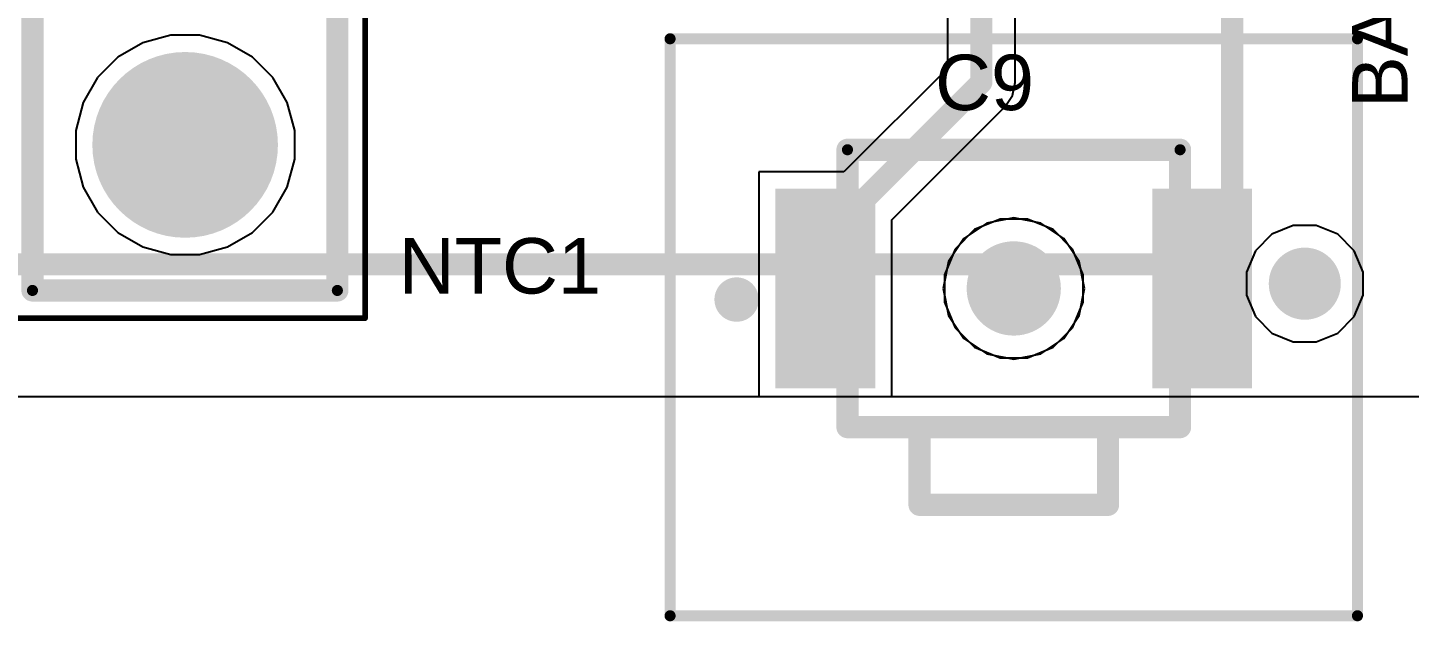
# Model space of a CAD drawing. Header units: inches. Extents: x 0.3 to 52.1, y -1.7 to 36.7.
# Drawn here: x 33.11 to 45.57, y -1.72 to 3.63 of the extents above; entities that cross this region are included whole.
import ezdxf

# ---------------------------------------------------------------- set-up
doc = ezdxf.new("R2010")
doc.units = ezdxf.units.IN
for name, color, linetype in [('Bottom Layer', 5, 'Continuous'), ('Bottom Solder', 6, 'Continuous'), ('Internal1', 16, 'Continuous'), ('Internal2', 76, 'Continuous'), ('Multi-Layer', 9, 'Continuous'), ('Pad Holes', 156, 'Continuous'), ('Top Assembly', 216, 'Continuous'), ('Top Component Outline', 6, 'Continuous'), ('Top Layer', 1, 'Continuous'), ('Top Overlay', 2, 'Continuous'), ('Top Paste', 8, 'Continuous'), ('Top Solder', 216, 'Continuous'), ('Via Holes', 16, 'Continuous'), ('wyswietlacz', 56, 'Continuous')]:
    doc.layers.add(name, color=color, linetype=linetype)
doc.styles.add('Arial', font='', dxfattribs={"height": 0.2})
doc.styles.get('Arial').set_extended_font_data('Arial')

# ---------------------------------------------------------------- blocks, each defined once
blk = doc.blocks.new('B3U3000PMB_95')
at = {"layer": 'Bottom Layer'}
h = blk.add_hatch(color=5, dxfattribs=at)
edge = h.paths.add_edge_path()
edge.add_arc((0, 0), 0.212, 0, 360)
at = {"layer": 'Bottom Solder'}
h = blk.add_hatch(color=6, dxfattribs=at)
edge = h.paths.add_edge_path()
edge.add_arc((0, 0), 0.262, 0, 360)
at = {"layer": 'Internal1'}
h = blk.add_hatch(color=16, dxfattribs=at)
edge = h.paths.add_edge_path()
edge.add_arc((0, 0), 0.212, 0, 360)
at = {"layer": 'Internal2'}
h = blk.add_hatch(color=76, dxfattribs=at)
edge = h.paths.add_edge_path()
edge.add_arc((0, 0), 0.212, 0, 360)
at = {"layer": 'Multi-Layer'}
h = blk.add_hatch(color=9, dxfattribs=at)
edge = h.paths.add_edge_path()
edge.add_arc((0, 0), 0.212, 0, 360)
at = {"layer": 'Pad Holes'}
h = blk.add_hatch(color=7, dxfattribs=at)
edge = h.paths.add_edge_path()
edge.add_arc((0, 0), 0.425, 0, 360)
at = {"layer": 'Top Layer'}
for points in [[(-2.1, -0.85), (-2.1, 0.85), (-1.3, 0.85), (-1.3, -0.85)], [(1.3, -0.85), (1.3, 0.85), (2.1, 0.85), (2.1, -0.85)]]:
    blk.add_hatch(color=1, dxfattribs=at).paths.add_polyline_path(points)
h = blk.add_hatch(color=1, dxfattribs=at)
edge = h.paths.add_edge_path()
edge.add_arc((0, 0), 0.212, 0, 360)
at = {"layer": 'Top Paste'}
for points in [[(-2.1, -0.85), (-2.1, 0.85), (-1.3, 0.85), (-1.3, -0.85)], [(1.3, -0.85), (1.3, 0.85), (2.1, 0.85), (2.1, -0.85)]]:
    blk.add_hatch(color=8, dxfattribs=at).paths.add_polyline_path(points)
at = {"layer": 'Top Solder'}
for points in [[(-2.15, -0.9), (-2.15, 0.9), (-1.25, 0.9), (-1.25, -0.9)], [(1.25, -0.9), (1.25, 0.9), (2.15, 0.9), (2.15, -0.9)]]:
    blk.add_hatch(color=216, dxfattribs=at).paths.add_polyline_path(points)
h = blk.add_hatch(color=216, dxfattribs=at)
edge = h.paths.add_edge_path()
edge.add_arc((0, 0), 0.262, 0, 360)
at = {"layer": 'Top Assembly'}
for points in [[(3.1, 2.95, 0.1, 0.1, 0), (-3.1, 2.95, 0.1, 0.1, 0)], [(-3.1, 2.95, 0.1, 0.1, 0), (-3.1, -2.25, 0.1, 0.1, 0)], [(3.1, 2.95, 0.1, 0.1, 0), (3.1, -2.25, 0.1, 0.1, 0)], [(3.1, -2.25, 0.1, 0.1, 0), (-3.1, -2.25, 0.1, 0.1, 0)]]:
    blk.add_lwpolyline(points, format="xyseb", dxfattribs=at)
for points in [[(-3.125, 2.95, 0.05, 0.05, 1), (-3.075, 2.95, 0.05, 0.05, 1)], [(-3.125, 2.95, 0.05, 0.05, 1), (-3.075, 2.95, 0.05, 0.05, 1)], [(3.075, 2.95, 0.05, 0.05, 1), (3.125, 2.95, 0.05, 0.05, 1)], [(3.075, 2.95, 0.05, 0.05, 1), (3.125, 2.95, 0.05, 0.05, 1)], [(-3.125, -2.25, 0.05, 0.05, 1), (-3.075, -2.25, 0.05, 0.05, 1)], [(-3.125, -2.25, 0.05, 0.05, 1), (-3.075, -2.25, 0.05, 0.05, 1)], [(3.075, -2.25, 0.05, 0.05, 1), (3.125, -2.25, 0.05, 0.05, 1)], [(3.075, -2.25, 0.05, 0.05, 1), (3.125, -2.25, 0.05, 0.05, 1)]]:
    blk.add_lwpolyline(points, format="xyseb", close=True, dxfattribs=at)
at = {"layer": 'Top Component Outline'}
for points in [[(-0.85, 1.95, 0.2, 0.2, 0), (-0.85, 1.25, 0.2, 0.2, 0)], [(0.85, 1.95, 0.2, 0.2, 0), (-0.85, 1.95, 0.2, 0.2, 0)], [(0.85, 1.95, 0.2, 0.2, 0), (0.85, 1.25, 0.2, 0.2, 0)], [(-1.5, 1.25, 0.2, 0.2, 0), (-1.5, -1.25, 0.2, 0.2, 0)], [(1.5, 1.25, 0.2, 0.2, 0), (-1.5, 1.25, 0.2, 0.2, 0)], [(1.5, 1.25, 0.2, 0.2, 0), (1.5, -1.25, 0.2, 0.2, 0)], [(1.5, -1.25, 0.2, 0.2, 0), (-1.5, -1.25, 0.2, 0.2, 0)]]:
    blk.add_lwpolyline(points, format="xyseb", dxfattribs=at)
for points in [[(-0.9, 1.95, 0.1, 0.1, 1), (-0.8, 1.95, 0.1, 0.1, 1)], [(-0.9, 1.95, 0.1, 0.1, 1), (-0.8, 1.95, 0.1, 0.1, 1)], [(0.8, 1.95, 0.1, 0.1, 1), (0.9, 1.95, 0.1, 0.1, 1)], [(0.8, 1.95, 0.1, 0.1, 1), (0.9, 1.95, 0.1, 0.1, 1)], [(-1.55, 1.25, 0.1, 0.1, 1), (-1.45, 1.25, 0.1, 0.1, 1)], [(-1.55, 1.25, 0.1, 0.1, 1), (-1.45, 1.25, 0.1, 0.1, 1)], [(-0.9, 1.25, 0.1, 0.1, 1), (-0.8, 1.25, 0.1, 0.1, 1)], [(0.8, 1.25, 0.1, 0.1, 1), (0.9, 1.25, 0.1, 0.1, 1)], [(1.45, 1.25, 0.1, 0.1, 1), (1.55, 1.25, 0.1, 0.1, 1)], [(1.45, 1.25, 0.1, 0.1, 1), (1.55, 1.25, 0.1, 0.1, 1)], [(-1.55, -1.25, 0.1, 0.1, 1), (-1.45, -1.25, 0.1, 0.1, 1)], [(-1.55, -1.25, 0.1, 0.1, 1), (-1.45, -1.25, 0.1, 0.1, 1)], [(1.45, -1.25, 0.1, 0.1, 1), (1.55, -1.25, 0.1, 0.1, 1)], [(1.45, -1.25, 0.1, 0.1, 1), (1.55, -1.25, 0.1, 0.1, 1)]]:
    blk.add_lwpolyline(points, format="xyseb", close=True, dxfattribs=at)
at = {"layer": 'Top Overlay'}
for points in [[(2.5, 0, 0.2, 0.2, -1), (2.5, 0.2, 0.2, 0.2, 0)], [(2.5, 0.2, 0.2, 0.2, -1), (2.5, 0, 0.2, 0.2, 0)], [(1.5, -1.25, 0.1, 0.1, 0), (-1.5, -1.25, 0.1, 0.1, 0)]]:
    blk.add_lwpolyline(points, format="xyseb", dxfattribs=at)
for points in [[(2.45, 0.2, 0.1, 0.1, 1), (2.55, 0.2, 0.1, 0.1, 1)], [(2.45, 0.2, 0.1, 0.1, 1), (2.55, 0.2, 0.1, 0.1, 1)], [(2.45, 0, 0.1, 0.1, 1), (2.55, 0, 0.1, 0.1, 1)], [(2.45, 0, 0.1, 0.1, 1), (2.55, 0, 0.1, 0.1, 1)], [(-1.525, -1.25, 0.05, 0.05, 1), (-1.475, -1.25, 0.05, 0.05, 1)], [(1.475, -1.25, 0.05, 0.05, 1), (1.525, -1.25, 0.05, 0.05, 1)]]:
    blk.add_lwpolyline(points, format="xyseb", close=True, dxfattribs=at)
blk = doc.blocks.new('RHDR20W60P0X254_1X20_5130X250X888P_110')
at = {"layer": 'Bottom Layer'}
blk.add_hatch(color=5, dxfattribs=at).paths.add_polyline_path([(-0.788, 0.915), (0.788, 0.915), (0.788, -0.661), (-0.788, -0.661)])
h = blk.add_hatch(color=5, dxfattribs=at)
edge = h.paths.add_edge_path()
edge.add_arc((2.54, 0.127), 0.787, 0, 360)
at = {"layer": 'Bottom Solder'}
blk.add_hatch(color=6, dxfattribs=at).paths.add_polyline_path([(-0.838, 0.965), (0.838, 0.965), (0.838, -0.711), (-0.838, -0.711)])
h = blk.add_hatch(color=6, dxfattribs=at)
edge = h.paths.add_edge_path()
edge.add_arc((2.54, 0.127), 0.837, 0, 360)
at = {"layer": 'Internal1'}
blk.add_hatch(color=16, dxfattribs=at).paths.add_polyline_path([(-0.788, 0.915), (0.788, 0.915), (0.788, -0.661), (-0.788, -0.661)])
h = blk.add_hatch(color=16, dxfattribs=at)
edge = h.paths.add_edge_path()
edge.add_arc((2.54, 0.127), 0.787, 0, 360)
at = {"layer": 'Internal2'}
blk.add_hatch(color=76, dxfattribs=at).paths.add_polyline_path([(-0.788, 0.915), (0.788, 0.915), (0.788, -0.661), (-0.788, -0.661)])
h = blk.add_hatch(color=76, dxfattribs=at)
edge = h.paths.add_edge_path()
edge.add_arc((2.54, 0.127), 0.787, 0, 360)
at = {"layer": 'Multi-Layer'}
blk.add_hatch(color=9, dxfattribs=at).paths.add_polyline_path([(-0.788, 0.915), (0.788, 0.915), (0.788, -0.661), (-0.788, -0.661)])
h = blk.add_hatch(color=9, dxfattribs=at)
edge = h.paths.add_edge_path()
edge.add_arc((2.54, 0.127), 0.787, 0, 360)
at = {"layer": 'Pad Holes'}
h = blk.add_hatch(color=7, dxfattribs=at)
edge = h.paths.add_edge_path()
edge.add_arc((0, 0.127), 0.525, 0, 360)
h = blk.add_hatch(color=7, dxfattribs=at)
edge = h.paths.add_edge_path()
edge.add_arc((2.54, 0.127), 0.525, 0, 360)
at = {"layer": 'Top Layer'}
blk.add_hatch(color=1, dxfattribs=at).paths.add_polyline_path([(-0.788, 0.915), (0.788, 0.915), (0.788, -0.661), (-0.788, -0.661)])
h = blk.add_hatch(color=1, dxfattribs=at)
edge = h.paths.add_edge_path()
edge.add_arc((2.54, 0.127), 0.787, 0, 360)
at = {"layer": 'Top Solder'}
blk.add_hatch(color=216, dxfattribs=at).paths.add_polyline_path([(-0.838, 0.965), (0.838, 0.965), (0.838, -0.711), (-0.838, -0.711)])
h = blk.add_hatch(color=216, dxfattribs=at)
edge = h.paths.add_edge_path()
edge.add_arc((2.54, 0.127), 0.837, 0, 360)
at = {"layer": 'Top Assembly'}
for points in [[(-1.77, -1.5, 0.05, 0.05, 0), (-1.77, 1.75, 0.05, 0.05, 0)], [(4.102, 1.75, 0.05, 0.05, 0), (-1.77, 1.75, 0.05, 0.05, 0)], [(4.102, -1.5, 0.05, 0.05, 0), (4.102, 1.75, 0.05, 0.05, 0)], [(4.102, -1.5, 0.05, 0.05, 0), (-1.77, -1.5, 0.05, 0.05, 0)]]:
    blk.add_lwpolyline(points, format="xyseb", dxfattribs=at)
for points in [[(-1.782, 1.75, 0.025, 0.025, 1), (-1.757, 1.75, 0.025, 0.025, 1)], [(-1.782, 1.75, 0.025, 0.025, 1), (-1.757, 1.75, 0.025, 0.025, 1)], [(4.09, 1.75, 0.025, 0.025, 1), (4.115, 1.75, 0.025, 0.025, 1)], [(4.09, 1.75, 0.025, 0.025, 1), (4.115, 1.75, 0.025, 0.025, 1)], [(-1.782, -1.5, 0.025, 0.025, 1), (-1.757, -1.5, 0.025, 0.025, 1)], [(-1.782, -1.5, 0.025, 0.025, 1), (-1.757, -1.5, 0.025, 0.025, 1)], [(4.09, -1.5, 0.025, 0.025, 1), (4.115, -1.5, 0.025, 0.025, 1)], [(4.09, -1.5, 0.025, 0.025, 1), (4.115, -1.5, 0.025, 0.025, 1)]]:
    blk.add_lwpolyline(points, format="xyseb", close=True, dxfattribs=at)
at = {"layer": 'Top Component Outline'}
for points in [[(3.852, 1.5, 0.1, 0.1, 0), (-1.52, 1.5, 0.1, 0.1, 0)], [(-1.52, -1.25, 0.1, 0.1, 0), (-1.52, 1.5, 0.1, 0.1, 0)], [(3.852, -1.25, 0.1, 0.1, 0), (3.852, 1.5, 0.1, 0.1, 0)], [(3.852, -1.25, 0.1, 0.1, 0), (-1.52, -1.25, 0.1, 0.1, 0)]]:
    blk.add_lwpolyline(points, format="xyseb", dxfattribs=at)
for points in [[(-1.545, 1.5, 0.05, 0.05, 1), (-1.495, 1.5, 0.05, 0.05, 1)], [(-1.545, 1.5, 0.05, 0.05, 1), (-1.495, 1.5, 0.05, 0.05, 1)], [(3.827, 1.5, 0.05, 0.05, 1), (3.877, 1.5, 0.05, 0.05, 1)], [(3.827, 1.5, 0.05, 0.05, 1), (3.877, 1.5, 0.05, 0.05, 1)], [(-1.545, -1.25, 0.05, 0.05, 1), (-1.495, -1.25, 0.05, 0.05, 1)], [(-1.545, -1.25, 0.05, 0.05, 1), (-1.495, -1.25, 0.05, 0.05, 1)], [(3.827, -1.25, 0.05, 0.05, 1), (3.877, -1.25, 0.05, 0.05, 1)], [(3.827, -1.25, 0.05, 0.05, 1), (3.877, -1.25, 0.05, 0.05, 1)]]:
    blk.add_lwpolyline(points, format="xyseb", close=True, dxfattribs=at)
at = {"layer": 'Top Overlay'}
for points in [[(3.852, 1.5, 0.2, 0.2, 0), (-1.52, 1.5, 0.2, 0.2, 0)], [(-1.52, 0, 0.2, 0.2, 0), (-1.52, 1.5, 0.2, 0.2, 0)], [(3.852, -1.25, 0.2, 0.2, 0), (3.852, 1.5, 0.2, 0.2, 0)], [(3.852, -1.25, 0.2, 0.2, 0), (0, -1.25, 0.2, 0.2, 0)]]:
    blk.add_lwpolyline(points, format="xyseb", dxfattribs=at)
for points in [[(-1.57, 1.5, 0.1, 0.1, 1), (-1.47, 1.5, 0.1, 0.1, 1)], [(-1.57, 1.5, 0.1, 0.1, 1), (-1.47, 1.5, 0.1, 0.1, 1)], [(3.802, 1.5, 0.1, 0.1, 1), (3.902, 1.5, 0.1, 0.1, 1)], [(3.802, 1.5, 0.1, 0.1, 1), (3.902, 1.5, 0.1, 0.1, 1)], [(-1.57, 0, 0.1, 0.1, 1), (-1.47, 0, 0.1, 0.1, 1)], [(-0.05, -1.25, 0.1, 0.1, 1), (0.05, -1.25, 0.1, 0.1, 1)], [(3.802, -1.25, 0.1, 0.1, 1), (3.902, -1.25, 0.1, 0.1, 1)], [(3.802, -1.25, 0.1, 0.1, 1), (3.902, -1.25, 0.1, 0.1, 1)]]:
    blk.add_lwpolyline(points, format="xyseb", close=True, dxfattribs=at)

msp = doc.modelspace()

# ---------------------------------------------------------------- hatches: boundary and pattern name
at = {"layer": 'Bottom Layer'}
h = msp.add_hatch(color=5, dxfattribs=at)
edge = h.paths.add_edge_path()
edge.add_arc((44.625, 1.325), 0.325, 0, 360)
at = {"layer": 'Internal1'}
h = msp.add_hatch(color=16, dxfattribs=at)
edge = h.paths.add_edge_path()
edge.add_arc((44.625, 1.325), 0.325, 0, 360)
at = {"layer": 'Internal2'}
h = msp.add_hatch(color=76, dxfattribs=at)
edge = h.paths.add_edge_path()
edge.add_arc((44.625, 1.325), 0.325, 0, 360)
at = {"layer": 'Top Layer'}
h = msp.add_hatch(color=1, dxfattribs=at)
edge = h.paths.add_edge_path()
edge.add_arc((44.625, 1.325), 0.325, 0, 360)
at = {"layer": 'Via Holes'}
h = msp.add_hatch(color=7, dxfattribs=at)
edge = h.paths.add_edge_path()
edge.add_arc((44.625, 1.325), 0.175, 0, 360)

# ---------------------------------------------------------------- linework, layer by layer
at = {"layer": 'Bottom Layer'}
for p, q in [((41.756, 1.871), (41.549, 1.732)), ((42, 1.919), (41.756, 1.871)), ((42.244, 1.871), (42, 1.919)), ((42.451, 1.732), (42.244, 1.871)), ((41.549, 1.732), (41.411, 1.526)), ((42.589, 1.526), (42.451, 1.732)), ((41.411, 1.526), (41.363, 1.282)), ((42.637, 1.282), (42.589, 1.526)), ((41.363, 1.282), (41.411, 1.038)), ((42.589, 1.038), (42.637, 1.282)), ((41.411, 1.038), (41.549, 0.831)), ((42.451, 0.831), (42.589, 1.038)), ((41.549, 0.831), (41.756, 0.693)), ((42.244, 0.693), (42.451, 0.831)), ((41.756, 0.693), (42, 0.645)), ((42, 0.645), (42.244, 0.693)), ((49.694, 0.306), (0.306, 0.306))]:
    msp.add_line(p, q, dxfattribs=at)
at = {"layer": 'Internal1'}
for p, q in [((41.876, 1.907), (41.646, 1.812)), ((42.124, 1.907), (41.876, 1.907)), ((42.354, 1.812), (42.124, 1.907)), ((41.646, 1.812), (41.47, 1.636)), ((42.53, 1.636), (42.354, 1.812)), ((41.47, 1.636), (41.375, 1.406)), ((42.625, 1.406), (42.53, 1.636)), ((41.375, 1.406), (41.375, 1.157)), ((42.625, 1.157), (42.625, 1.406)), ((41.375, 1.157), (41.47, 0.928)), ((42.53, 0.928), (42.625, 1.157)), ((41.47, 0.928), (41.646, 0.752)), ((42.354, 0.752), (42.53, 0.928)), ((41.646, 0.752), (41.876, 0.657)), ((42.124, 0.657), (42.354, 0.752)), ((41.876, 0.657), (42.124, 0.657)), ((49.694, 0.306), (0.306, 0.306))]:
    msp.add_line(p, q, dxfattribs=at)
at = {"layer": 'Internal2'}
for p, q in [((34.145, 3.497), (33.92, 3.367)), ((34.396, 3.564), (34.145, 3.497)), ((34.656, 3.564), (34.396, 3.564)), ((34.907, 3.497), (34.656, 3.564)), ((35.133, 3.367), (34.907, 3.497)), ((33.92, 3.367), (33.736, 3.183)), ((35.317, 3.183), (35.133, 3.367)), ((33.736, 3.183), (33.606, 2.958)), ((35.447, 2.958), (35.317, 3.183)), ((33.606, 2.958), (33.539, 2.706)), ((35.514, 2.706), (35.447, 2.958)), ((33.539, 2.706), (33.539, 2.446)), ((35.514, 2.446), (35.514, 2.706)), ((33.539, 2.446), (33.606, 2.195)), ((35.447, 2.195), (35.514, 2.446)), ((33.606, 2.195), (33.736, 1.97)), ((35.317, 1.97), (35.447, 2.195)), ((33.736, 1.97), (33.92, 1.786)), ((35.133, 1.786), (35.317, 1.97)), ((41.876, 1.907), (41.646, 1.812)), ((42.124, 1.907), (41.876, 1.907)), ((42.354, 1.812), (42.124, 1.907)), ((33.92, 1.786), (34.145, 1.656)), ((34.907, 1.656), (35.133, 1.786)), ((41.646, 1.812), (41.47, 1.636)), ((42.53, 1.636), (42.354, 1.812)), ((44.328, 1.77), (44.18, 1.622)), ((44.521, 1.85), (44.328, 1.77)), ((44.729, 1.85), (44.521, 1.85)), ((44.922, 1.77), (44.729, 1.85)), ((45.07, 1.622), (44.922, 1.77)), ((34.145, 1.656), (34.396, 1.589)), ((34.656, 1.589), (34.907, 1.656)), ((41.47, 1.636), (41.375, 1.406)), ((42.625, 1.406), (42.53, 1.636)), ((44.18, 1.622), (44.1, 1.429)), ((45.15, 1.429), (45.07, 1.622)), ((34.396, 1.589), (34.656, 1.589)), ((41.375, 1.406), (41.375, 1.157)), ((42.625, 1.157), (42.625, 1.406)), ((44.1, 1.429), (44.1, 1.221)), ((45.15, 1.221), (45.15, 1.429)), ((41.375, 1.157), (41.47, 0.928)), ((42.53, 0.928), (42.625, 1.157)), ((44.1, 1.221), (44.18, 1.028)), ((45.07, 1.028), (45.15, 1.221)), ((44.18, 1.028), (44.328, 0.88)), ((44.922, 0.88), (45.07, 1.028)), ((41.47, 0.928), (41.646, 0.752)), ((42.354, 0.752), (42.53, 0.928)), ((44.328, 0.88), (44.521, 0.8)), ((44.729, 0.8), (44.922, 0.88)), ((41.646, 0.752), (41.876, 0.657)), ((42.124, 0.657), (42.354, 0.752)), ((44.521, 0.8), (44.729, 0.8)), ((41.876, 0.657), (42.124, 0.657)), ((49.694, 0.306), (0.306, 0.306))]:
    msp.add_line(p, q, dxfattribs=at)
at = {"layer": 'Top Layer'}
for p, q in [((41.401, 3.87), (41.401, 3.265)), ((42.013, 3.139), (42.013, 3.87)), ((41.401, 3.265), (40.467, 2.332)), ((41.989, 3.022), (42.013, 3.139)), ((42.013, 3.139), (42.013, 3.139)), ((41.923, 2.922), (41.989, 3.022)), ((40.9, 1.899), (41.923, 2.922)), ((40.467, 2.332), (39.7, 2.332)), ((39.7, 2.332), (39.7, 0.306)), ((40.9, 0.306), (40.9, 1.899)), ((41.876, 1.907), (41.646, 1.812)), ((42.124, 1.907), (41.876, 1.907)), ((42.354, 1.812), (42.124, 1.907)), ((41.646, 1.812), (41.47, 1.636)), ((42.53, 1.636), (42.354, 1.812)), ((41.47, 1.636), (41.375, 1.406)), ((42.625, 1.406), (42.53, 1.636)), ((41.375, 1.406), (41.375, 1.157)), ((42.625, 1.157), (42.625, 1.406)), ((41.375, 1.157), (41.47, 0.928)), ((42.53, 0.928), (42.625, 1.157)), ((41.47, 0.928), (41.646, 0.752)), ((42.354, 0.752), (42.53, 0.928)), ((41.646, 0.752), (41.876, 0.657)), ((42.124, 0.657), (42.354, 0.752)), ((41.876, 0.657), (42.124, 0.657)), ((39.7, 0.306), (26.659, 0.306)), ((49.694, 0.306), (40.9, 0.306))]:
    msp.add_line(p, q, dxfattribs=at)
for points in [[(41.707, 3.139, 0.2, 0.2, 0), (41.707, 4.32, 0.2, 0.2, 0)], [(40.3, 1.732, 0.2, 0.2, 0), (41.707, 3.139, 0.2, 0.2, 0)], [(40.3, 1.282, 0.2, 0.2, 0), (40.3, 1.732, 0.2, 0.2, 0)]]:
    msp.add_lwpolyline(points, format="xyseb", dxfattribs=at)
for points in [[(41.657, 3.139, 0.1, 0.1, 1), (41.757, 3.139, 0.1, 0.1, 1)], [(41.657, 3.139, 0.1, 0.1, 1), (41.757, 3.139, 0.1, 0.1, 1)], [(40.25, 1.732, 0.1, 0.1, 1), (40.35, 1.732, 0.1, 0.1, 1)], [(40.25, 1.732, 0.1, 0.1, 1), (40.35, 1.732, 0.1, 0.1, 1)], [(40.25, 1.282, 0.1, 0.1, 1), (40.35, 1.282, 0.1, 0.1, 1)]]:
    msp.add_lwpolyline(points, format="xyseb", close=True, dxfattribs=at)
at = {"layer": 'wyswietlacz'}
for points in [[(43.97, 1.5, 0.2, 0.2, 0), (43.97, 33.5, 0.2, 0.2, 0)], [(6.35, 1.5, 0.2, 0.2, 0), (43.97, 1.5, 0.2, 0.2, 0)]]:
    msp.add_lwpolyline(points, format="xyseb", dxfattribs=at)
msp.add_lwpolyline([(43.92, 1.5, 0.1, 0.1, 1), (44.02, 1.5, 0.1, 0.1, 1)], format="xyseb", close=True, dxfattribs=at)
msp.add_lwpolyline([(43.92, 1.5, 0.1, 0.1, 1), (44.02, 1.5, 0.1, 0.1, 1)], format="xyseb", close=True, dxfattribs=at)

# ---------------------------------------------------------------- block references
for name, p, rotation in [('RHDR20W60P0X254_1X20_5130X250X888P_110', (34.399, 5.116), 270), ('B3U3000PMB_95', (42, 1.282), 180)]:
    msp.add_blockref(name, p, dxfattribs=dict(rotation=rotation))

# ---------------------------------------------------------------- texts
at = {"layer": 'Top Overlay', "style": 'Arial'}
msp.add_text('BAT1', height=0.5, rotation=90, dxfattribs=at).set_placement((45.552, 2.909))
for s, p in [('C9', (41.29, 2.889)), ('NTC1', (36.453, 1.236))]:
    msp.add_text(s, height=0.5, dxfattribs=at).set_placement(p)

doc.saveas('drawing.dxf')
